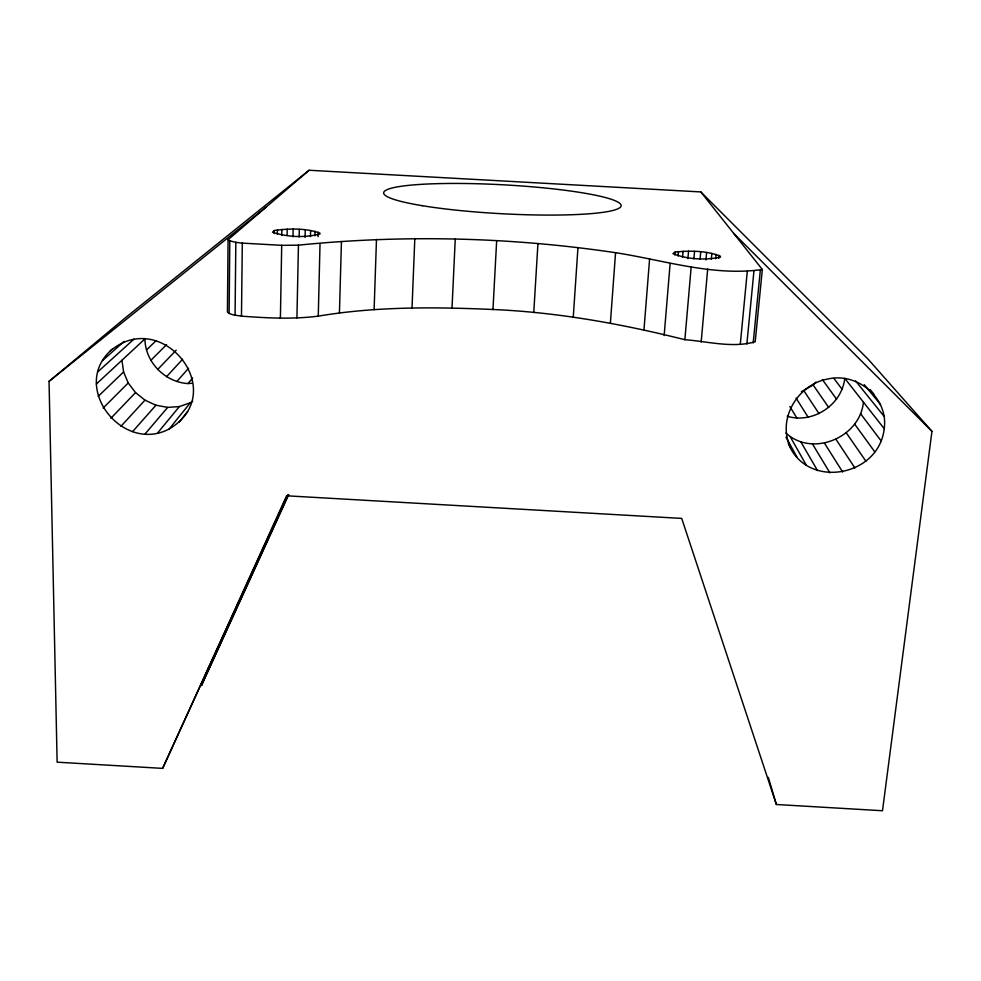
<?xml version="1.0" encoding="UTF-8"?>
<svg xmlns="http://www.w3.org/2000/svg" width="981" height="981" viewBox="0 0 981 981"><rect width="100%" height="100%" fill="white"/><g stroke="black" fill="none" stroke-linecap="round" stroke-linejoin="round"><path stroke-width="1.47" d="M309.113 170.253L228.083 239.707L227.42 312.081C231.148 315.441 236.789 315.208 241.473 316.14C267.04 318.065 292.73 319.414 318.261 316.14C375.907 306.428 434.742 306.894 492.965 309.506C557.944 312.252 621.966 323.975 684.873 339.696C707.865 341.462 732.819 348.329 755.211 341.731L762.323 269.493L700.826 191.933L309.113 170.253L125.433 317.758L49.05 381.351L57.131 762.176L162.638 768.381L287.507 495.147M229.113 313.503L229.799 240.872L228.083 239.707M235.072 315.232L235.832 242.319L229.799 240.872M241.473 316.14L242.307 243.129L235.832 242.319M274.214 233.552L274.263 230.535C289.236 228.389 305.508 228.021 319.88 233.073L319.965 233.981C304.833 237.929 287.335 237.194 272.51 232.239L274.263 230.535M277.353 234.398L277.427 229.885M281.731 235.415L281.841 229.419M280.394 318.335L281.706 245.324L242.307 243.129M287.09 235.293L287.2 229.174M293.012 236.813L293.16 229.162M296.924 317.893L298.445 245.164C403.914 234.508 510.672 237.12 615.565 252.693C663.818 260.124 713.224 276.617 762.323 269.493M299.156 237.034L299.315 229.382M305.103 237.488L305.275 229.836M310.486 236.605L310.621 230.474M314.926 235.771L315.036 231.258M318.077 236.666L318.187 232.154M318.261 316.14L320.014 243.999M339.438 312.792L341.437 241.547M374.104 309.591L376.483 239.376M412.02 307.985L414.816 238.518M452.02 307.96L455.258 238.959M492.965 309.506L496.668 240.652M533.762 312.547L537.944 243.558M573.272 317.035L577.956 247.604M610.403 322.859L615.565 252.693M643.965 329.898L649.618 258.726M664.149 335.576L670.133 263.521M674.891 255.035L675.136 252.031C690.121 250.609 706.467 250.486 720.483 256.286L720.312 257.194C704.983 260.308 687.436 259.425 672.892 253.638L675.136 252.031M678.116 256.004L678.496 251.504M682.568 257.194L683.07 251.21M687.902 258.653L688.539 251.173M684.873 339.696L691.164 267.065M693.898 258.861L694.548 251.394M700.054 259.327L700.704 251.847M705.94 260.002L706.602 252.522M701.17 341.977L707.681 269.088M711.311 259.352L711.85 253.356M715.676 258.812L716.093 254.312M718.766 258.322L719.036 255.305M740.299 344.184L747.289 271.296M746.86 343.988L753.923 271.222M753.187 342.958L760.3 270.449M110.191 351.051C162.123 306.526 230.694 392.608 169.173 429.004C121.546 454.105 69.197 385.177 112.459 349.052M700.826 191.933L868.455 359.549L931.95 431.358L882.495 810.747L776.363 804.494L681.709 518.409L286.611 495.797L162.638 768.381M787.191 416.226C812.759 424.148 841.845 404.92 844.788 378.347L884.2 428.66C879.074 476.95 806.394 489.96 788.209 443.154M785.904 432.989C812.256 457.637 860.116 437.477 863.427 402.149M288.794 494.534L201.448 685.486L209.027 666.393M201.448 685.486L288.255 494.731M179.167 422.124L187.604 411.53M169.173 429.004L190.363 402.75L192.717 401.119M157.561 433.026L179.4 406.551L190.363 402.75M145.102 433.909L167.665 407.397L179.4 406.551M96.346 384.037L144.93 338.899C145.151 362.063 164.943 382.222 187.947 383.559L192.681 378.004M132.631 431.603L155.93 405.214L167.665 407.397M176.862 381.499L188.573 368.231M120.97 426.269L144.967 400.174L155.93 405.214M166.537 376.716L182.613 359.23M801.403 391.713L813.139 384.993L815.922 382.026M110.914 418.249L135.525 392.596L128.229 382.97L123.594 371.946L121.938 360.26M157.634 369.53L176.188 350.192M103.128 408.059L128.229 382.97M150.78 360.419L166.549 344.662M98.149 396.398L123.594 371.946M146.451 349.972L156.028 340.763M97.842 371.811L133.931 339.168M102.551 360.554L124.146 341.388M49.05 381.351L265.839 207.334M187.947 383.559L192.104 383.252M281.706 245.324L298.445 245.164M135.525 392.596L144.967 400.174M884.2 428.66C888.7 397.918 857.198 372.02 827.731 379.046C797.945 384.319 776.866 418.899 790.379 447.078M733.653 233.331L931.95 431.358M870 389.432L873.887 394.154M864.249 384.65L880.521 404.503M855.567 380.922L884.028 416.275M833.899 378.421L842.054 389.224M860.496 413.626L881.036 440.8M822.348 379.537L836.56 399.157M854.647 424.099L874.782 451.873M813.139 384.993L828.712 407.471M846.296 432.879L865.88 461.156M803.979 390.867L819.012 413.639M836.008 439.365L854.917 468.011M796.094 398.114L808.148 417.232M824.481 443.154L842.654 472.008M789.889 406.539L796.83 418.029M812.489 443.988L829.914 472.879M800.827 441.806L817.529 470.573M790.269 436.778L806.333 465.252M785.977 437.219L797.075 457.244M768.344 777.381L776.363 804.494M422.431 205.716A118.946 14.482 3.1 0 0 618.41 208.548A118.946 14.482 3.1 0 0 466.245 183.521A118.946 14.482 3.1 0 0 422.431 205.716"/></g></svg>
